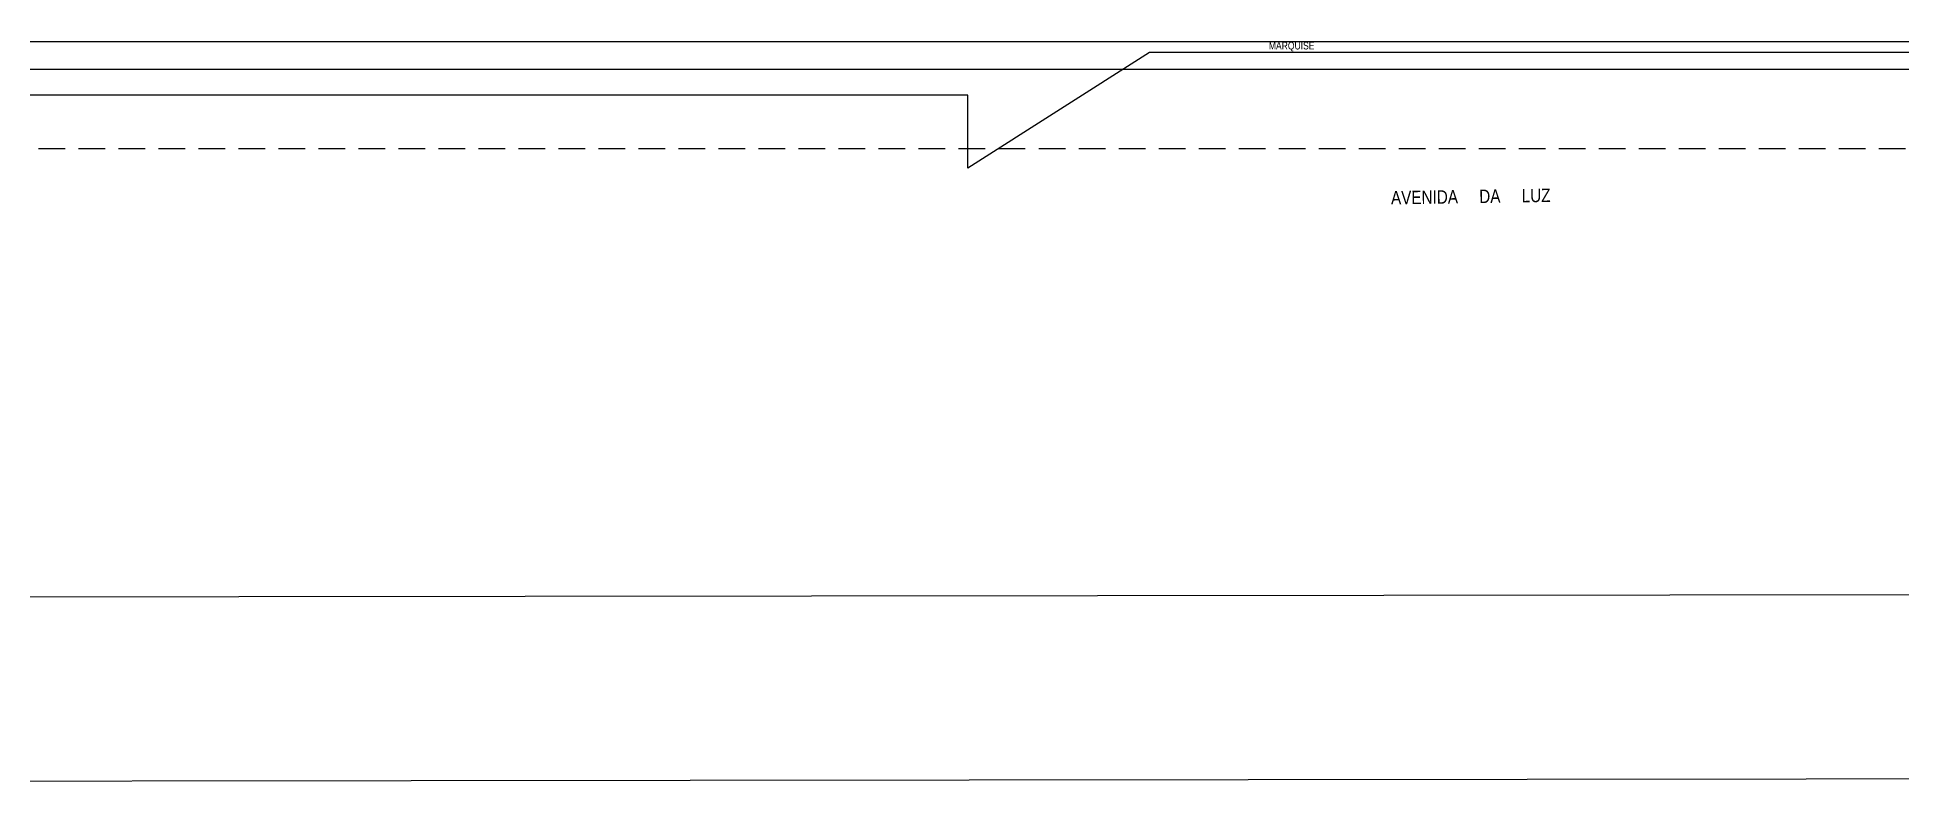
# Model space of a CAD drawing. Header units: metres. Extents: x -208 to 570, y -18 to 184.
# Drawn here: x -56.16 to -21.21, y -17.96 to -3.94 of the extents above; entities that cross this region are included whole.
import ezdxf

# ---------------------------------------------------------------- set-up
doc = ezdxf.new("R2010")
doc.units = ezdxf.units.M
doc.header["$PDMODE"] = 35
doc.linetypes.add('DASHEDX2', pattern=[1.5, 1, -0.5])
for name, color, linetype in [('ARQ-ALV ACAB', 4, 'Continuous'), ('ARQ-AUX1', 1, 'Continuous'), ('ARQ-AUX2', 2, 'Continuous'), ('ARQ-DIM EMBASAM', 2, 'Continuous'), ('ARQ-PRJ', 7, 'DASHEDX2'), ('ARQ-TXT EMBASAM', 2, 'Continuous')]:
    doc.layers.add(name, color=color, linetype=linetype)
doc.styles.add('Adesa', font='ARIALN.TTF')
doc.dimstyles.new('ADESA 1-0075', dxfattribs={"dimtxt": 0.15, "dimasz": 0.15, "dimexe": 0.075, "dimexo": 0.1, "dimgap": 0.1, "dimtad": 1, "dimdec": 1, "dimlfac": 100, "dimzin": 12, "dimtxsty": 'Adesa', "dimblk": 'DOTSMALL', "dimcen": 1, "dimdle": 0.075, "dimclrd": 1, "dimclre": 1, "dimclrt": 256, "dimazin": 3, "dimtm": 1e-09, "dimtfac": 1, "dimtdec": 1, "dimtmove": 1, "dimatfit": 0, "dimldrblk": 'DOTSMALL', "dimfxl": 0.8, "dimtvp": 2, "dimtolj": 1, "dimtzin": 0, "dimarcsym": 0})

# ---------------------------------------------------------------- blocks, each defined once
blk = doc.blocks.new('_DotSmall')
at = {"color": 0, "linetype": 'ByBlock', "const_width": 0.5}
blk.add_lwpolyline([(-0.0625, 0, 1), (0.0625, 0, 1)], format="xyb", close=True, dxfattribs=at)
blk = doc.blocks.new('*D154')
at = {"layer": 'ARQ-DIM EMBASAM', "color": 1, "lineweight": -2, "transparency": 16777216}
for p, q in [((-70.271, -4.12), (-70.271, -4.613)), ((39.629, -4.12), (39.629, -4.613)), ((-70.346, -4.538), (39.704, -4.538))]:
    blk.add_line(p, q, dxfattribs=at)
at = {"layer": 'Defpoints', "color": 0, "transparency": 16777216}
for p in [(-70.271, -4.02), (39.629, -4.02), (39.629, -4.538)]:
    blk.add_point(p, dxfattribs=at)
at = {"layer": 'ARQ-DIM EMBASAM', "color": 1, "lineweight": -2, "transparency": 16777216, "xscale": 0.15, "yscale": 0.15, "zscale": 0.15, "rotation": 180}
blk.add_blockref('_DotSmall', (-70.271, -4.538), dxfattribs=at)
at = {"layer": 'ARQ-DIM EMBASAM', "color": 1, "lineweight": -2, "transparency": 16777216, "xscale": 0.15, "yscale": 0.15, "zscale": 0.15}
blk.add_blockref('_DotSmall', (39.629, -4.538), dxfattribs=at)
at = {"layer": 'ARQ-DIM EMBASAM', "transparency": 16777216, "insert": (-15.321, -4.362), "char_height": 0.15, "attachment_point": 5, "style": 'Adesa'}
blk.add_mtext('\\A1;10990', dxfattribs=at)
blk = doc.blocks.new('terreno + circ vert')
at = {"layer": 'ARQ-AUX1'}
for points in [[(-132.8558, -14.5091), (76.3731, -14.2627)], [(-132.8514, -17.9591), (76.3775, -17.7127)]]:
    blk.add_lwpolyline(points, dxfattribs=at)
at = {"layer": 'ARQ-AUX2'}
blk.add_lwpolyline([(40.5424, -5.025), (-9.4576, -5.025), (-9.4576, -6.3993), (-12.8191, -4.225), (-35.3141, -4.225), (-38.7204, -6.3934), (-38.7204, -5.025), (-98.7204, -5.025), (-98.7204, -6.3233), (-100.1347, -7.6164, -0.2181845), (-104.0373, -5.9813, -0.3681428), (-104.1124, 0.3352, -0.1038207), (-102.2922, 1.9977), (-101.1746, 2.4667), (-79.9769, 11.499), (-64.6872, 17.9037), (-47.6349, 25.1734, 0.004837), (-33.9339, 29.6502, 0.3216599), (-26.9675, 42.0962)], format="xyb", dxfattribs=at)
at = {"layer": 'ARQ-PRJ', "color": 1, "ltscale": 0.5}
blk.add_lwpolyline([(48.0419, 1.3908), (48.1056, 7.0609), (42.945, 9.4812), (35.5548, 12.9472), (27.5061, 16.8929), (22.1014, 19.5405), (15.0017, 23.0148), (8.3251, 26.282), (0.4895, 30.0914), (-5.8932, 33.2362), (-12.2759, 36.3811), (-18.9156, 39.6675), (-31.5995, 31.2229), (-104.3835, 0.8491), (-104.1403, -6.025), (40.5424, -6.025, 0.4109303)], format="xyb", close=True, dxfattribs=at)
at = {"color": 2, "style": 'Adesa'}
blk.add_text('AVENIDA     DA     LUZ', height=0.25, rotation=0.91026, dxfattribs=at).set_placement((-30.7845, -7.0717))

msp = doc.modelspace()

# ---------------------------------------------------------------- linework, layer by layer
at = {"layer": 'ARQ-AUX2'}
msp.add_lwpolyline([(-70.2708, -3.025), (-70.2708, -4.0199), (39.6292, -4.0199), (39.6291, -3.025)], dxfattribs=at)

# ---------------------------------------------------------------- block references
at = {"layer": 'ARQ-ALV ACAB'}
msp.add_blockref('terreno + circ vert', (0, 0, 0), dxfattribs=at)

# ---------------------------------------------------------------- texts
at = {"layer": 'ARQ-TXT EMBASAM', "insert": (-33.0756, -4.028, 0), "char_height": 0.14, "width": 1.445293, "attachment_point": 1, "style": 'Adesa'}
msp.add_mtext('MARQUISE', dxfattribs=at)

# ---------------------------------------------------------------- dimensions: what is measured, and where the dimension line sits
at = {"layer": 'ARQ-DIM EMBASAM'}
dim = msp.add_linear_dim(base=(39.6292, -4.5385), p1=(-70.2708, -4.0199), p2=(39.6292, -4.0199), dimstyle='ADESA 1-0075', dxfattribs=at)
dim.commit()
dim.dimension.update_dxf_attribs({"geometry": '*D154', "text_midpoint": (-15.3208, -4.3619)})

doc.saveas('drawing.dxf')
